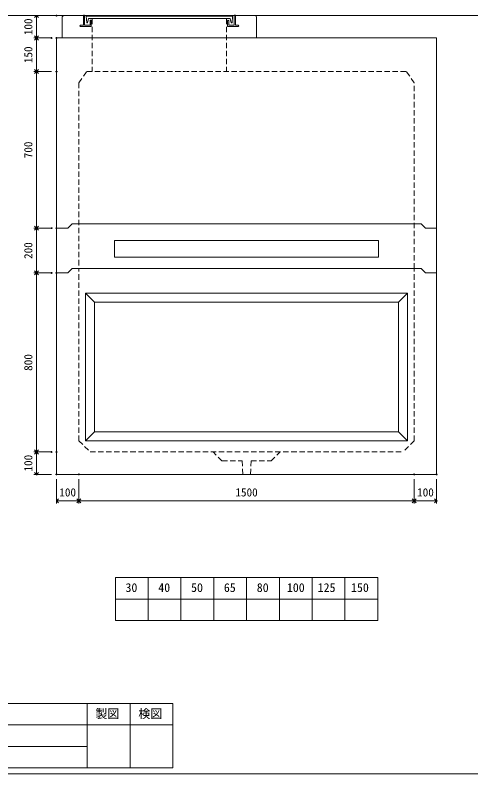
# Model space of a CAD drawing. Units: millimetres, scale not verified. Extents: x -6420 to 6420, y -3032 to 3032.
# Drawn here: x 285 to 2323, y -2668 to 723 of the extents above; entities that cross this region are included whole.
import ezdxf
from ezdxf.enums import TextEntityAlignment as Align

# ---------------------------------------------------------------- set-up
doc = ezdxf.new("R2010")
doc.units = ezdxf.units.MM
doc.header["$LTSCALE"] = 20
doc.header["$PDMODE"] = 32
doc.header["$PDSIZE"] = 4
for name, pattern in [('DASHED1', [1.8, 1.2, -0.6]), ('USER2', [50.8, 31.75, -6.35, 6.35, -6.35]), ('USER5', [3.185, 0.01, -3.175])]:
    doc.linetypes.add(name, pattern=pattern)
doc.layers.add('0-1_Defpoints', color=7, linetype='Continuous')
for name, color, linetype, lineweight in [('0-2_waku', 7, 'Continuous', 18), ('0-3_gaikei', 7, 'Continuous', 18), ('0-4_kakure', 7, 'DASHED1', 5), ('0-5_sunpou', 7, 'Continuous', 5), ('0-8_uchigawa', 6, 'Continuous', 18), ('0-A_futa', 3, 'Continuous', 18), ('0-B_GL', 4, 'Continuous', 18), ('0-D_文字１', 7, 'Continuous', 18), ('1-2_uchigawa2', 6, 'USER2', 18)]:
    doc.layers.add(name, color=color, linetype=linetype, lineweight=lineweight)
doc.styles.add('ＭＳ ゴシック', font='')
doc.styles.get('ＭＳ ゴシック').set_extended_font_data('MS Gothic')

# ---------------------------------------------------------------- blocks, each defined once
blk = doc.blocks.new('_Open90')
at = {"layer": '0-5_sunpou'}
blk.add_line((0, 0), (-1, 0), dxfattribs=at)
blk.add_lwpolyline([(-0.5, 0.5), (0, 0), (-0.5, -0.5)], dxfattribs=at)
blk = doc.blocks.new('D68')
at = {"layer": '0-1_Defpoints'}
for p in [(3053.24, 3315.04), (2964.21, 3215.04), (3053.24, 3215.04)]:
    blk.add_point(p, dxfattribs=at)
at = {"layer": '0-5_sunpou'}
for p, q in [((3031.24, 3315.04), (2951.21, 3315.04)), ((2964.21, 3297.04), (2964.21, 3233.04)), ((3031.24, 3215.04), (2951.21, 3215.04))]:
    blk.add_line(p, q, dxfattribs=at)
at = {"layer": '0-5_sunpou', "xscale": 18, "yscale": 18}
for p, rotation in [((2964.21, 3315.04), 90), ((2964.21, 3215.04), 270)]:
    blk.add_blockref('_Open90', p, dxfattribs=dict(at, rotation=rotation))
at = {"layer": '0-5_sunpou', "style": 'ＭＳ ゴシック'}
blk.add_text('100', height=36.66, rotation=90, dxfattribs=at).set_placement((2956.21, 3227.54), align=Align.BOTTOM_LEFT)
blk = doc.blocks.new('D69')
at = {"layer": '0-1_Defpoints'}
for p in [(3031.24, 3215.04), (2964.21, 3065.04), (3053.24, 3065.04)]:
    blk.add_point(p, dxfattribs=at)
at = {"layer": '0-5_sunpou'}
for p, q in [((3009.24, 3215.04), (2951.21, 3215.04)), ((2964.21, 3197.04), (2964.21, 3083.04)), ((3031.24, 3065.04), (2951.21, 3065.04))]:
    blk.add_line(p, q, dxfattribs=at)
at = {"layer": '0-5_sunpou', "xscale": 18, "yscale": 18}
for p, rotation in [((2964.21, 3215.04), 90), ((2964.21, 3065.04), 270)]:
    blk.add_blockref('_Open90', p, dxfattribs=dict(at, rotation=rotation))
at = {"layer": '0-5_sunpou', "style": 'ＭＳ ゴシック'}
blk.add_text('150', height=36.66, rotation=90, dxfattribs=at).set_placement((2956.21, 3102.54), align=Align.BOTTOM_LEFT)
blk = doc.blocks.new('D70')
at = {"layer": '0-1_Defpoints'}
for p in [(3053.24, 3065.04), (2964.21, 2365.04), (3053.24, 2365.04)]:
    blk.add_point(p, dxfattribs=at)
at = {"layer": '0-5_sunpou'}
for p, q in [((3031.24, 3065.04), (2951.21, 3065.04)), ((2964.21, 3047.04), (2964.21, 2383.04)), ((3031.24, 2365.04), (2951.21, 2365.04))]:
    blk.add_line(p, q, dxfattribs=at)
at = {"layer": '0-5_sunpou', "xscale": 18, "yscale": 18}
for p, rotation in [((2964.21, 3065.04), 90), ((2964.21, 2365.04), 270)]:
    blk.add_blockref('_Open90', p, dxfattribs=dict(at, rotation=rotation))
at = {"layer": '0-5_sunpou', "style": 'ＭＳ ゴシック'}
blk.add_text('700', height=36.66, rotation=90, dxfattribs=at).set_placement((2956.21, 2677.54), align=Align.BOTTOM_LEFT)
blk = doc.blocks.new('D78')
at = {"layer": '0-1_Defpoints'}
for p in [(3031.24, 2365.04), (2964.21, 2165.04), (3031.24, 2165.04)]:
    blk.add_point(p, dxfattribs=at)
at = {"layer": '0-5_sunpou'}
for p, q in [((3009.24, 2365.04), (2951.21, 2365.04)), ((2964.21, 2347.04), (2964.21, 2183.04)), ((3009.24, 2165.04), (2951.21, 2165.04))]:
    blk.add_line(p, q, dxfattribs=at)
at = {"layer": '0-5_sunpou', "xscale": 18, "yscale": 18}
for p, rotation in [((2964.21, 2365.04), 90), ((2964.21, 2165.04), 270)]:
    blk.add_blockref('_Open90', p, dxfattribs=dict(at, rotation=rotation))
at = {"layer": '0-5_sunpou', "style": 'ＭＳ ゴシック'}
blk.add_text('200', height=36.66, rotation=90, dxfattribs=at).set_placement((2956.21, 2227.54), align=Align.BOTTOM_LEFT)
blk = doc.blocks.new('D51')
at = {"layer": '0-1_Defpoints'}
for p in [(3053.24, 2165.04), (2964.21, 1365.04), (3053.24, 1365.04)]:
    blk.add_point(p, dxfattribs=at)
at = {"layer": '0-5_sunpou'}
for p, q in [((3031.24, 2165.04), (2951.21, 2165.04)), ((2964.21, 2147.04), (2964.21, 1383.04)), ((3031.24, 1365.04), (2951.21, 1365.04))]:
    blk.add_line(p, q, dxfattribs=at)
at = {"layer": '0-5_sunpou', "xscale": 18, "yscale": 18}
for p, rotation in [((2964.21, 2165.04), 90), ((2964.21, 1365.04), 270)]:
    blk.add_blockref('_Open90', p, dxfattribs=dict(at, rotation=rotation))
at = {"layer": '0-5_sunpou', "style": 'ＭＳ ゴシック'}
blk.add_text('800', height=36.66, rotation=90, dxfattribs=at).set_placement((2956.21, 1727.54), align=Align.BOTTOM_LEFT)
blk = doc.blocks.new('D52')
at = {"layer": '0-1_Defpoints'}
for p in [(3031.24, 1365.04), (2964.21, 1265.04), (3053.24, 1265.04)]:
    blk.add_point(p, dxfattribs=at)
at = {"layer": '0-5_sunpou'}
for p, q in [((3009.24, 1365.04), (2951.21, 1365.04)), ((2964.21, 1347.04), (2964.21, 1283.04)), ((3031.24, 1265.04), (2951.21, 1265.04))]:
    blk.add_line(p, q, dxfattribs=at)
at = {"layer": '0-5_sunpou', "xscale": 18, "yscale": 18}
for p, rotation in [((2964.21, 1365.04), 90), ((2964.21, 1265.04), 270)]:
    blk.add_blockref('_Open90', p, dxfattribs=dict(at, rotation=rotation))
at = {"layer": '0-5_sunpou', "style": 'ＭＳ ゴシック'}
blk.add_text('100', height=36.66, rotation=90, dxfattribs=at).set_placement((2956.21, 1277.54), align=Align.BOTTOM_LEFT)
blk = doc.blocks.new('D53')
at = {"layer": '0-1_Defpoints'}
for p in [(3053.24, 1265.04), (3153.24, 1265.04), (3153.24, 1147.33)]:
    blk.add_point(p, dxfattribs=at)
at = {"layer": '0-5_sunpou'}
for p, q in [((3053.24, 1243.04), (3053.24, 1134.33)), ((3153.24, 1243.04), (3153.24, 1134.33)), ((3071.24, 1147.33), (3135.24, 1147.33))]:
    blk.add_line(p, q, dxfattribs=at)
at = {"layer": '0-5_sunpou', "xscale": 18, "yscale": 18, "rotation": 180}
blk.add_blockref('_Open90', (3053.24, 1147.33), dxfattribs=at)
at = {"layer": '0-5_sunpou', "xscale": 18, "yscale": 18}
blk.add_blockref('_Open90', (3153.24, 1147.33), dxfattribs=at)
at = {"layer": '0-5_sunpou', "style": 'ＭＳ ゴシック'}
blk.add_text('100', height=36.66, dxfattribs=at).set_placement((3065.74, 1155.33), align=Align.BOTTOM_LEFT)
blk = doc.blocks.new('D54')
at = {"layer": '0-1_Defpoints'}
for p in [(3153.24, 1265.04), (4653.24, 1265.04), (4653.24, 1147.33)]:
    blk.add_point(p, dxfattribs=at)
at = {"layer": '0-5_sunpou'}
for p, q in [((3153.24, 1243.04), (3153.24, 1134.33)), ((4653.24, 1243.04), (4653.24, 1134.33)), ((3171.24, 1147.33), (4635.24, 1147.33))]:
    blk.add_line(p, q, dxfattribs=at)
at = {"layer": '0-5_sunpou', "xscale": 18, "yscale": 18, "rotation": 180}
blk.add_blockref('_Open90', (3153.24, 1147.33), dxfattribs=at)
at = {"layer": '0-5_sunpou', "xscale": 18, "yscale": 18}
blk.add_blockref('_Open90', (4653.24, 1147.33), dxfattribs=at)
at = {"layer": '0-5_sunpou', "style": 'ＭＳ ゴシック'}
blk.add_text('1500', height=36.66, dxfattribs=at).set_placement((3853.24, 1155.33), align=Align.BOTTOM_LEFT)
blk = doc.blocks.new('D55')
at = {"layer": '0-1_Defpoints'}
for p in [(4653.24, 1265.04), (4753.24, 1265.04), (4753.24, 1147.33)]:
    blk.add_point(p, dxfattribs=at)
at = {"layer": '0-5_sunpou'}
for p, q in [((4653.24, 1243.04), (4653.24, 1134.33)), ((4753.24, 1243.04), (4753.24, 1134.33)), ((4671.24, 1147.33), (4735.24, 1147.33))]:
    blk.add_line(p, q, dxfattribs=at)
at = {"layer": '0-5_sunpou', "xscale": 18, "yscale": 18, "rotation": 180}
blk.add_blockref('_Open90', (4653.24, 1147.33), dxfattribs=at)
at = {"layer": '0-5_sunpou', "xscale": 18, "yscale": 18}
blk.add_blockref('_Open90', (4753.24, 1147.33), dxfattribs=at)
at = {"layer": '0-5_sunpou', "style": 'ＭＳ ゴシック'}
blk.add_text('100', height=36.66, dxfattribs=at).set_placement((4665.74, 1155.33), align=Align.BOTTOM_LEFT)
blk = doc.blocks.new('A$C13530FD9')
at = {"layer": '0-3_gaikei'}
for p, q in [((0, 0), (0, 90)), ((10, 100), (95, 100)), ((775, 100), (860, 100)), ((870, 0), (870, 90))]:
    blk.add_line(p, q, dxfattribs=at)
for centre, radius, start, end in [((9.42, 90.58), 9.44, 86.47383, 183.52617), ((860.33, 90.33), 9.68, 358.04251, 91.95749), ((860, 90), 10, 0, 10)]:
    blk.add_arc(centre, radius, start, end, dxfattribs=at)
at = {"layer": '0-4_kakure', "linetype": 'USER5', "lineweight": 18}
for p, q in [((135, 0), (135, 86.5)), ((735, 0), (735, 86.5))]:
    blk.add_line(p, q, dxfattribs=at)
at = {"layer": '0-A_futa'}
for p, q in [((97, 102), (100, 102)), ((100, 102), (100, 57)), ((770, 102), (773, 102)), ((770, 102), (770, 57)), ((95, 100), (95, 57)), ((107.81, 97.5), (762.14, 97.5)), ((107.81, 97.5), (110.3, 67.5)), ((118.33, 86.5), (114.01, 67.5)), ((118.33, 86.5), (751.67, 86.5)), ((125, 77), (125, 57)), ((127, 79), (128, 79)), ((130, 77), (130, 52)), ((740, 77), (740, 52)), ((743, 79), (742, 79)), ((745, 77), (745, 57)), ((751.67, 86.5), (755.99, 67.5)), ((762.14, 97.5), (759.89, 67.5)), ((775, 100), (775, 57)), ((80, 55), (80, 54)), ((82, 57), (95, 57)), ((130, 52), (82, 52)), ((100, 57), (125, 57)), ((110.3, 67.5), (114.01, 67.5)), ((740, 52), (788, 52)), ((770, 57), (745, 57)), ((759.89, 67.5), (755.99, 67.5)), ((788, 57), (775, 57)), ((790, 55), (790, 54))]:
    blk.add_line(p, q, dxfattribs=at)
for centre, start, end in [((97, 100), 90, 180), ((773, 100), 0, 90), ((127, 77), 90, 180), ((128, 77), 0, 90), ((742, 77), 90, 180), ((743, 77), 0, 90), ((82, 55), 90, 180), ((82, 54), 180, 270), ((788, 55), 0, 90), ((788, 54), 270, 0)]:
    blk.add_arc(centre, 2, start, end, dxfattribs=at)

msp = doc.modelspace()

# ---------------------------------------------------------------- linework, layer by layer
at = {"layer": '0-2_waku'}
for p, q in [((733.33, -1790.47), (733.33, -1982.47)), ((733.33, -1790.47), (733.33, -1982.47)), ((733.33, -1790.47), (733.33, -1982.47)), ((733.33, -1790.47), (733.33, -1982.47)), ((733.33, -1790.47), (1906.67, -1790.47)), ((880, -1790.47), (880, -1982.47)), ((1026.67, -1790.47), (1026.67, -1982.47)), ((1026.67, -1790.47), (1026.67, -1982.47)), ((1173.33, -1790.47), (1173.33, -1982.47)), ((1320, -1790.47), (1320, -1982.47)), ((1466.67, -1790.47), (1466.67, -1982.47)), ((1613.33, -1790.47), (1613.33, -1982.47)), ((1760, -1790.47), (1760, -1982.47)), ((1906.67, -1790.47), (1906.67, -1982.47)), ((733.33, -1886.47), (1906.67, -1886.47)), ((733.33, -1982.47), (1906.67, -1982.47)), ((-1713.33, -2353.01), (990.67, -2353.01)), ((606.67, -2353.01), (606.67, -2641.01)), ((606.67, -2353.01), (606.67, -2641.01)), ((798.67, -2353.01), (798.67, -2641.01)), ((990.67, -2353.01), (990.67, -2641.01)), ((-1713.33, -2449.01), (990.67, -2449.01)), ((-1713.33, -2545.01), (606.67, -2545.01)), ((-1713.33, -2641.01), (990.67, -2641.01)), ((-1740, -2667.68), (6420, -2667.68))]:
    msp.add_line(p, q, dxfattribs=at)
at = {"layer": '0-3_gaikei'}
for p, q in [((470, 620.53), (2170, 620.53)), ((470, 620.53), (470, -429.47)), ((470, 620.53), (2170, 620.53)), ((2170, 620.53), (2170, -429.47)), ((470, -229.47), (520, -229.47)), ((470, -229.47), (520, -229.47)), ((540, -209.47), (520, -229.47)), ((540, -209.47), (2100, -209.47)), ((2100, -209.47), (2120, -229.47)), ((2120, -229.47), (2170, -229.47)), ((470, -429.47), (520, -429.47)), ((470, -429.47), (520, -429.47)), ((470, -429.47), (520, -429.47)), ((470, -429.47), (520, -429.47)), ((470, -429.47), (520, -429.47)), ((470, -429.47), (520, -429.47)), ((470, -429.47), (520, -429.47)), ((470, -429.47), (520, -429.47)), ((470, -429.47), (470, -1329.47)), ((470, -429.47), (520, -429.47)), ((470, -429.47), (520, -429.47)), ((470, -429.47), (520, -429.47)), ((470, -429.47), (520, -429.47)), ((470, -429.47), (520, -429.47)), ((470, -429.47), (520, -429.47)), ((470, -429.47), (520, -429.47)), ((470, -429.47), (520, -429.47)), ((470, -429.47), (520, -429.47)), ((470, -429.47), (520, -429.47)), ((470, -429.47), (520, -429.47)), ((470, -429.47), (520, -429.47)), ((470, -429.47), (520, -429.47)), ((540, -409.47), (520, -429.47)), ((540, -409.47), (520, -429.47)), ((540, -409.47), (520, -429.47)), ((540, -409.47), (520, -429.47)), ((540, -409.47), (520, -429.47)), ((540, -409.47), (520, -429.47)), ((540, -409.47), (520, -429.47)), ((540, -409.47), (520, -429.47)), ((540, -409.47), (520, -429.47)), ((540, -409.47), (520, -429.47)), ((540, -409.47), (520, -429.47)), ((540, -409.47), (520, -429.47)), ((540, -409.47), (520, -429.47)), ((540, -409.47), (520, -429.47)), ((540, -409.47), (520, -429.47)), ((540, -409.47), (520, -429.47)), ((540, -409.47), (520, -429.47)), ((540, -409.47), (520, -429.47)), ((540, -409.47), (520, -429.47)), ((540, -409.47), (520, -429.47)), ((540, -409.47), (520, -429.47)), ((540, -409.47), (2100, -409.47)), ((540, -409.47), (2100, -409.47)), ((540, -409.47), (2100, -409.47)), ((540, -409.47), (2100, -409.47)), ((540, -409.47), (2100, -409.47)), ((540, -409.47), (2100, -409.47)), ((540, -409.47), (2100, -409.47)), ((540, -409.47), (2100, -409.47)), ((540, -409.47), (2100, -409.47)), ((540, -409.47), (2100, -409.47)), ((540, -409.47), (2100, -409.47)), ((540, -409.47), (2100, -409.47)), ((540, -409.47), (2100, -409.47)), ((540, -409.47), (2100, -409.47)), ((540, -409.47), (2100, -409.47)), ((540, -409.47), (2100, -409.47)), ((540, -409.47), (2100, -409.47)), ((540, -409.47), (2100, -409.47)), ((540, -409.47), (2100, -409.47)), ((540, -409.47), (2100, -409.47)), ((540, -409.47), (2100, -409.47)), ((2100, -409.47), (2120, -429.47)), ((2100, -409.47), (2120, -429.47)), ((2100, -409.47), (2120, -429.47)), ((2100, -409.47), (2120, -429.47)), ((2100, -409.47), (2120, -429.47)), ((2100, -409.47), (2120, -429.47)), ((2100, -409.47), (2120, -429.47)), ((2100, -409.47), (2120, -429.47)), ((2100, -409.47), (2120, -429.47)), ((2100, -409.47), (2120, -429.47)), ((2100, -409.47), (2120, -429.47)), ((2100, -409.47), (2120, -429.47)), ((2100, -409.47), (2120, -429.47)), ((2100, -409.47), (2120, -429.47)), ((2100, -409.47), (2120, -429.47)), ((2100, -409.47), (2120, -429.47)), ((2100, -409.47), (2120, -429.47)), ((2100, -409.47), (2120, -429.47)), ((2100, -409.47), (2120, -429.47)), ((2100, -409.47), (2120, -429.47)), ((2100, -409.47), (2120, -429.47)), ((2120, -429.47), (2170, -429.47)), ((2120, -429.47), (2170, -429.47)), ((2120, -429.47), (2170, -429.47)), ((2120, -429.47), (2170, -429.47)), ((2120, -429.47), (2170, -429.47)), ((2120, -429.47), (2170, -429.47)), ((2120, -429.47), (2170, -429.47)), ((2120, -429.47), (2170, -429.47)), ((2120, -429.47), (2170, -429.47)), ((2120, -429.47), (2170, -429.47)), ((2120, -429.47), (2170, -429.47)), ((2120, -429.47), (2170, -429.47)), ((2120, -429.47), (2170, -429.47)), ((2120, -429.47), (2170, -429.47)), ((2120, -429.47), (2170, -429.47)), ((2120, -429.47), (2170, -429.47)), ((2120, -429.47), (2170, -429.47)), ((2120, -429.47), (2170, -429.47)), ((2120, -429.47), (2170, -429.47)), ((2120, -429.47), (2170, -429.47)), ((2120, -429.47), (2170, -429.47)), ((2170, -1329.47), (2170, -429.47)), ((470, -1329.47), (2170, -1329.47))]:
    msp.add_line(p, q, dxfattribs=at)
at = {"layer": '0-4_kakure'}
for p, q in [((630, 707.03), (630, 470.53)), ((1230, 707.03), (1230, 470.53)), ((570, 420.53), (605, 470.53)), ((605, 470.53), (2035, 470.53)), ((2070, 420.53), (2035, 470.53)), ((570, 420.53), (570, -409.47)), ((2070, -409.47), (2070, 420.53)), ((570, -1179.47), (570, -409.47)), ((2070, -1179.47), (2070, -409.47)), ((570, -1179.47), (620, -1229.47)), ((2070, -1179.47), (2020, -1229.47)), ((620, -1229.47), (2020, -1229.47)), ((1210, -1269.47), (1170, -1229.47)), ((1210, -1269.47), (1300, -1269.47)), ((1300, -1269.47), (1302.5, -1329.47)), ((1340, -1269.47), (1337.5, -1329.47))]:
    msp.add_line(p, q, dxfattribs=at)
msp.add_lwpolyline([(1340, -1269.47), (1430, -1269.47), (1470, -1229.47)], dxfattribs=at)
at = {"layer": '0-8_uchigawa'}
for p, q in [((600, -519.47), (1320, -519.47)), ((600, -519.47), (600, -1179.47)), ((640, -559.47), (600, -519.47)), ((2040, -519.47), (1320, -519.47)), ((2000, -559.47), (2040, -519.47)), ((2040, -519.47), (2040, -1179.47)), ((2040, -519.47), (2040, -1179.47)), ((640, -559.47), (640, -1139.47)), ((640, -559.47), (1320, -559.47)), ((640, -559.47), (1320, -559.47)), ((2000, -559.47), (1320, -559.47)), ((2000, -559.47), (2000, -1139.47)), ((640, -1139.47), (600, -1179.47)), ((640, -1139.47), (1320, -1139.47)), ((600, -1179.47), (1320, -1179.47)), ((1320.69, -1180.17), (2040, -1179.47))]:
    msp.add_line(p, q, dxfattribs=at)
msp.add_lwpolyline([(1320, -1139.47), (2000, -1139.47), (2040, -1179.47)], dxfattribs=at)
at = {"layer": '0-B_GL'}
msp.add_line((-1740, 720.53), (6420, 720.53), dxfattribs=at)
at = {"layer": '1-2_uchigawa2'}
for p, q in [((730, -284.47), (1320, -284.47)), ((730, -284.47), (730, -359.47)), ((1910, -284.47), (1320, -284.47)), ((1910, -284.47), (1910, -359.47)), ((730, -359.47), (1320, -359.47)), ((1910, -359.47), (1320, -359.47))]:
    msp.add_line(p, q, dxfattribs=at)

# ---------------------------------------------------------------- block references
at = {"layer": '0-4_kakure'}
msp.add_blockref('A$C13530FD9', (495, 620.53), dxfattribs=at)
at = {"layer": '0-5_sunpou'}
for name in ['D68', 'D69', 'D70', 'D78', 'D51', 'D52', 'D53', 'D54', 'D55']:
    msp.add_blockref(name, (-2583.24, -2594.51), dxfattribs=at)

# ---------------------------------------------------------------- texts
at = {"layer": '0-D_文字１', "style": 'ＭＳ ゴシック'}
for s, p in [('30', (778.38, -1866.74)), ('40', (925.04, -1866.74)), ('50', (1071.71, -1866.74)), ('65', (1218.38, -1866.74)), ('80', (1365.59, -1866.74)), ('100', (1500.08, -1866.74)), ('125', (1637.94, -1866.74)), ('150', (1786.95, -1866.74)), ('製図', (644.08, -2430.68)), ('検図', (836.08, -2430.68))]:
    msp.add_text(s, height=39.1, dxfattribs=at).set_placement(p, align=Align.BOTTOM_LEFT)

doc.saveas('drawing.dxf')
